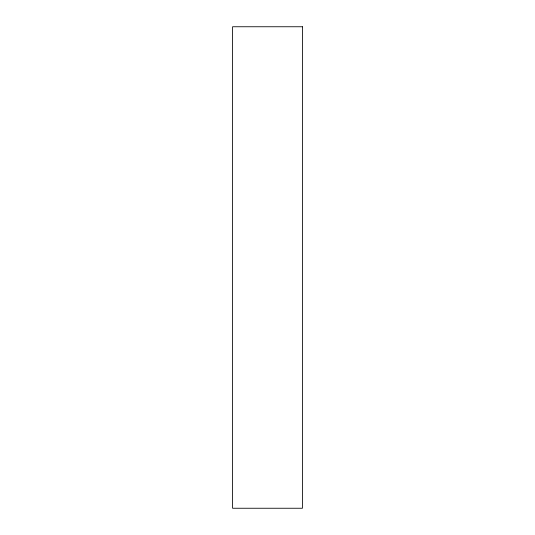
<?xml version="1.0" encoding="UTF-8"?>
<svg xmlns="http://www.w3.org/2000/svg" width="535" height="535" viewBox="0 0 535 535"><rect width="100%" height="100%" fill="white"/><g stroke="black" fill="none" stroke-linecap="round" stroke-linejoin="round"><path stroke-width="0.8" d="M302.409 26.75L232.591 26.75L232.591 508.25L302.409 508.25L302.409 26.75"/></g></svg>
